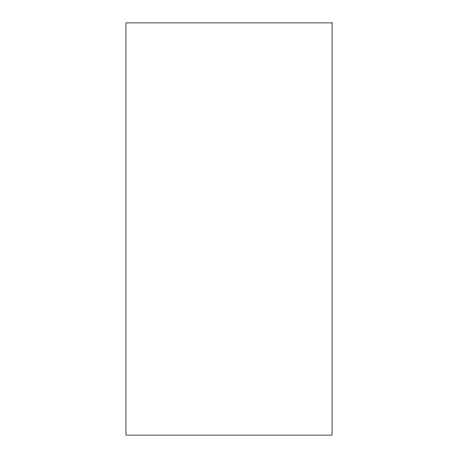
<?xml version="1.0" encoding="UTF-8"?>
<svg xmlns="http://www.w3.org/2000/svg" width="458" height="458" viewBox="0 0 458 458"><rect width="100%" height="100%" fill="white"/><g stroke="black" fill="none" stroke-linecap="round" stroke-linejoin="round"><path stroke-width="0.69" d="M332.05 22.9L125.95 22.9L125.95 435.1L332.05 435.1L332.05 22.9"/></g></svg>
